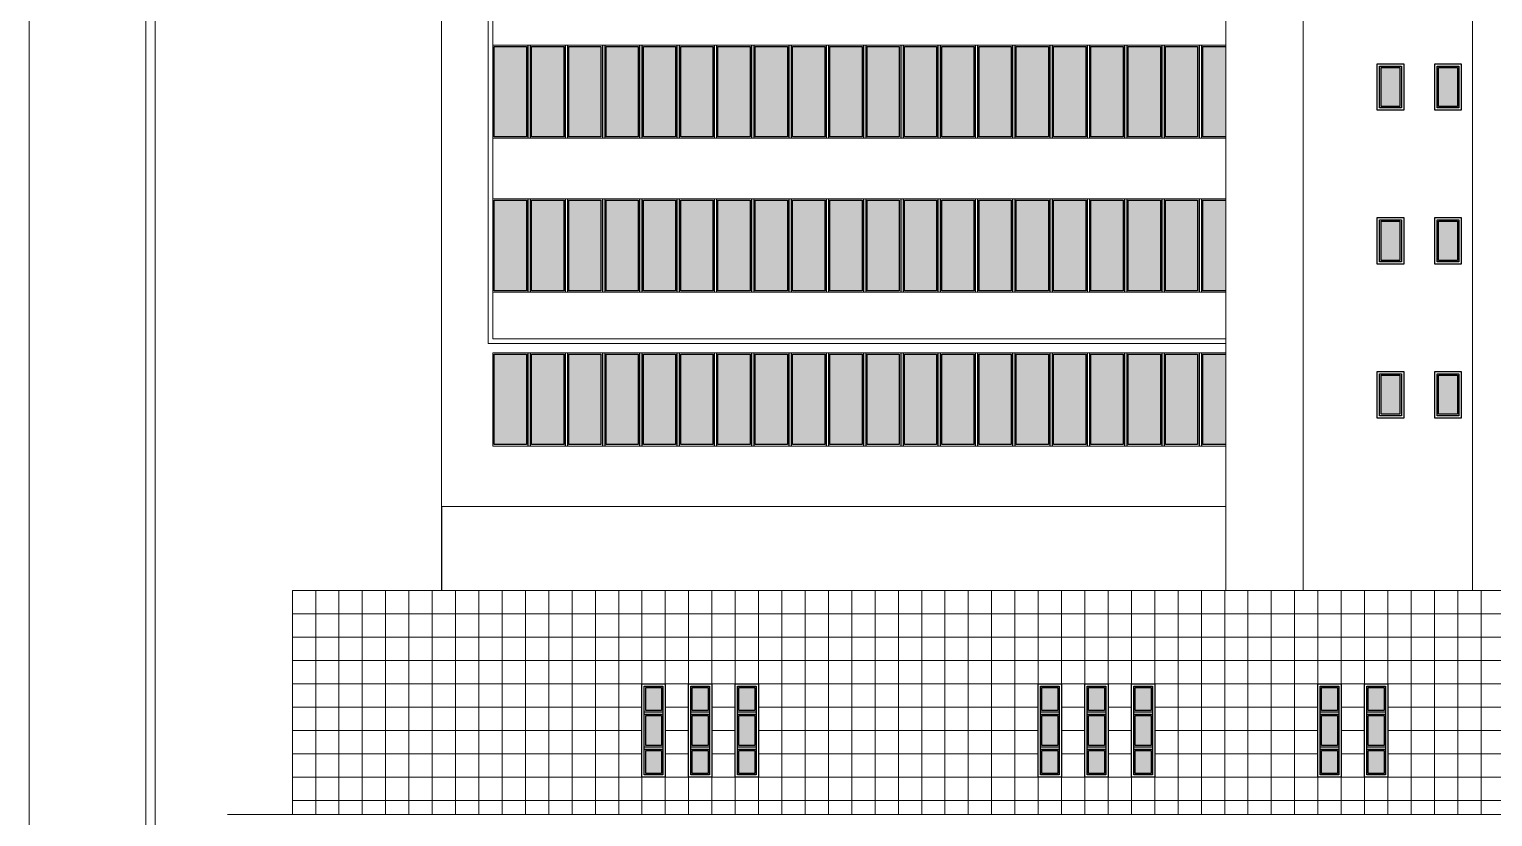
# Model space of a CAD drawing. Header units: millimetres. Extents: x 521 to 1055, y 261 to 520.
# Drawn here: x 791.15 to 822.55, y 381.32 to 398.21 of the extents above; entities that cross this region are included whole.
import ezdxf

# ---------------------------------------------------------------- set-up
doc = ezdxf.new("R2010")
doc.units = ezdxf.units.MM
doc.linetypes.add('CONTINU', pattern=[0])
doc.layers.add('0.1', color=8, linetype='Continuous', lineweight=13)

msp = doc.modelspace()

# ---------------------------------------------------------------- hatches: boundary and pattern name
at = {"layer": '0.1', "linetype": 'CONTINU', "lineweight": -2}
h = msp.add_hatch(color=9, dxfattribs=at)
h.paths.add_polyline_path([(801.8161, 397.83745), (801.1261, 397.83745), (801.1261, 395.89745), (801.8161, 395.89745)])
h.paths.add_polyline_path([(802.6161, 397.83745), (801.9261, 397.83745), (801.9261, 395.89745), (802.6161, 395.89745)])
h.paths.add_polyline_path([(803.4161, 397.83745), (802.7261, 397.83745), (802.7261, 395.89745), (803.4161, 395.89745)])
h.paths.add_polyline_path([(804.2161, 397.83745), (803.5261, 397.83745), (803.5261, 395.89745), (804.2161, 395.89745)])
h.paths.add_polyline_path([(805.0161, 397.83745), (804.3261, 397.83745), (804.3261, 395.89745), (805.0161, 395.89745)])
h.paths.add_polyline_path([(805.8161, 397.83745), (805.1261, 397.83745), (805.1261, 395.89745), (805.8161, 395.89745)])
h.paths.add_polyline_path([(806.6161, 397.83745), (805.9261, 397.83745), (805.9261, 395.89745), (806.6161, 395.89745)])
h.paths.add_polyline_path([(807.4161, 397.83745), (806.7261, 397.83745), (806.7261, 395.89745), (807.4161, 395.89745)])
h.paths.add_polyline_path([(808.2161, 397.83745), (807.5261, 397.83745), (807.5261, 395.89745), (808.2161, 395.89745)])
h.paths.add_polyline_path([(809.0161, 397.83745), (808.3261, 397.83745), (808.3261, 395.89745), (809.0161, 395.89745)])
h.paths.add_polyline_path([(809.8161, 397.83745), (809.1261, 397.83745), (809.1261, 395.89745), (809.8161, 395.89745)])
h.paths.add_polyline_path([(810.6161, 397.83745), (809.9261, 397.83745), (809.9261, 395.89745), (810.6161, 395.89745)])
h.paths.add_polyline_path([(811.4161, 397.83745), (810.7261, 397.83745), (810.7261, 395.89745), (811.4161, 395.89745)])
h.paths.add_polyline_path([(812.2161, 397.83745), (811.5261, 397.83745), (811.5261, 395.89745), (812.2161, 395.89745)])
h.paths.add_polyline_path([(813.0161, 397.83745), (812.3261, 397.83745), (812.3261, 395.89745), (813.0161, 395.89745)])
h.paths.add_polyline_path([(813.8161, 397.83745), (813.1261, 397.83745), (813.1261, 395.89745), (813.8161, 395.89745)])
h.paths.add_polyline_path([(814.6161, 397.83745), (813.9261, 397.83745), (813.9261, 395.89745), (814.6161, 395.89745)])
h.paths.add_polyline_path([(815.4161, 397.83745), (814.7261, 397.83745), (814.7261, 395.89745), (815.4161, 395.89745)])
h.paths.add_polyline_path([(816.2161, 397.83745), (815.5261, 397.83745), (815.5261, 395.89745), (816.2161, 395.89745)])
h.paths.add_polyline_path([(816.81904, 397.83745), (816.3261, 397.83745), (816.3261, 395.89745), (816.81904, 395.89745)])
h.paths.add_polyline_path([(820.55606, 397.38745), (820.14938, 397.38745), (820.14938, 396.54745), (820.55606, 396.54745)])
h.paths.add_polyline_path([(821.7921, 397.38745), (821.38542, 397.38745), (821.38542, 396.54745), (821.7921, 396.54745)])
h = msp.add_hatch(color=9, dxfattribs=at)
h.paths.add_polyline_path([(801.8161, 394.53745), (801.1261, 394.53745), (801.1261, 392.59745), (801.8161, 392.59745)])
h.paths.add_polyline_path([(802.6161, 394.53745), (801.9261, 394.53745), (801.9261, 392.59745), (802.6161, 392.59745)])
h.paths.add_polyline_path([(803.4161, 394.53745), (802.7261, 394.53745), (802.7261, 392.59745), (803.4161, 392.59745)])
h.paths.add_polyline_path([(804.2161, 394.53745), (803.5261, 394.53745), (803.5261, 392.59745), (804.2161, 392.59745)])
h.paths.add_polyline_path([(805.0161, 394.53745), (804.3261, 394.53745), (804.3261, 392.59745), (805.0161, 392.59745)])
h.paths.add_polyline_path([(805.8161, 394.53745), (805.1261, 394.53745), (805.1261, 392.59745), (805.8161, 392.59745)])
h.paths.add_polyline_path([(806.6161, 394.53745), (805.9261, 394.53745), (805.9261, 392.59745), (806.6161, 392.59745)])
h.paths.add_polyline_path([(807.4161, 394.53745), (806.7261, 394.53745), (806.7261, 392.59745), (807.4161, 392.59745)])
h.paths.add_polyline_path([(808.2161, 394.53745), (807.5261, 394.53745), (807.5261, 392.59745), (808.2161, 392.59745)])
h.paths.add_polyline_path([(809.0161, 394.53745), (808.3261, 394.53745), (808.3261, 392.59745), (809.0161, 392.59745)])
h.paths.add_polyline_path([(809.8161, 394.53745), (809.1261, 394.53745), (809.1261, 392.59745), (809.8161, 392.59745)])
h.paths.add_polyline_path([(810.6161, 394.53745), (809.9261, 394.53745), (809.9261, 392.59745), (810.6161, 392.59745)])
h.paths.add_polyline_path([(811.4161, 394.53745), (810.7261, 394.53745), (810.7261, 392.59745), (811.4161, 392.59745)])
h.paths.add_polyline_path([(812.2161, 394.53745), (811.5261, 394.53745), (811.5261, 392.59745), (812.2161, 392.59745)])
h.paths.add_polyline_path([(813.0161, 394.53745), (812.3261, 394.53745), (812.3261, 392.59745), (813.0161, 392.59745)])
h.paths.add_polyline_path([(813.8161, 394.53745), (813.1261, 394.53745), (813.1261, 392.59745), (813.8161, 392.59745)])
h.paths.add_polyline_path([(814.6161, 394.53745), (813.9261, 394.53745), (813.9261, 392.59745), (814.6161, 392.59745)])
h.paths.add_polyline_path([(815.4161, 394.53745), (814.7261, 394.53745), (814.7261, 392.59745), (815.4161, 392.59745)])
h.paths.add_polyline_path([(816.2161, 394.53745), (815.5261, 394.53745), (815.5261, 392.59745), (816.2161, 392.59745)])
h.paths.add_polyline_path([(816.81904, 394.53745), (816.3261, 394.53745), (816.3261, 392.59745), (816.81904, 392.59745)])
h.paths.add_polyline_path([(820.55606, 394.08745), (820.14938, 394.08745), (820.14938, 393.24745), (820.55606, 393.24745)])
h.paths.add_polyline_path([(821.7921, 394.08745), (821.38542, 394.08745), (821.38542, 393.24745), (821.7921, 393.24745)])
h = msp.add_hatch(color=9, dxfattribs=at)
h.paths.add_polyline_path([(801.8161, 391.23745), (801.1261, 391.23745), (801.1261, 389.29745), (801.8161, 389.29745)])
h.paths.add_polyline_path([(802.6161, 391.23745), (801.9261, 391.23745), (801.9261, 389.29745), (802.6161, 389.29745)])
h.paths.add_polyline_path([(803.4161, 391.23745), (802.7261, 391.23745), (802.7261, 389.29745), (803.4161, 389.29745)])
h.paths.add_polyline_path([(804.2161, 391.23745), (803.5261, 391.23745), (803.5261, 389.29745), (804.2161, 389.29745)])
h.paths.add_polyline_path([(805.0161, 391.23745), (804.3261, 391.23745), (804.3261, 389.29745), (805.0161, 389.29745)])
h.paths.add_polyline_path([(805.8161, 391.23745), (805.1261, 391.23745), (805.1261, 389.29745), (805.8161, 389.29745)])
h.paths.add_polyline_path([(806.6161, 391.23745), (805.9261, 391.23745), (805.9261, 389.29745), (806.6161, 389.29745)])
h.paths.add_polyline_path([(807.4161, 391.23745), (806.7261, 391.23745), (806.7261, 389.29745), (807.4161, 389.29745)])
h.paths.add_polyline_path([(808.2161, 391.23745), (807.5261, 391.23745), (807.5261, 389.29745), (808.2161, 389.29745)])
h.paths.add_polyline_path([(809.0161, 391.23745), (808.3261, 391.23745), (808.3261, 389.29745), (809.0161, 389.29745)])
h.paths.add_polyline_path([(809.8161, 391.23745), (809.1261, 391.23745), (809.1261, 389.29745), (809.8161, 389.29745)])
h.paths.add_polyline_path([(810.6161, 391.23745), (809.9261, 391.23745), (809.9261, 389.29745), (810.6161, 389.29745)])
h.paths.add_polyline_path([(811.4161, 391.23745), (810.7261, 391.23745), (810.7261, 389.29745), (811.4161, 389.29745)])
h.paths.add_polyline_path([(812.2161, 391.23745), (811.5261, 391.23745), (811.5261, 389.29745), (812.2161, 389.29745)])
h.paths.add_polyline_path([(813.0161, 391.23745), (812.3261, 391.23745), (812.3261, 389.29745), (813.0161, 389.29745)])
h.paths.add_polyline_path([(813.8161, 391.23745), (813.1261, 391.23745), (813.1261, 389.29745), (813.8161, 389.29745)])
h.paths.add_polyline_path([(814.6161, 391.23745), (813.9261, 391.23745), (813.9261, 389.29745), (814.6161, 389.29745)])
h.paths.add_polyline_path([(815.4161, 391.23745), (814.7261, 391.23745), (814.7261, 389.29745), (815.4161, 389.29745)])
h.paths.add_polyline_path([(816.2161, 391.23745), (815.5261, 391.23745), (815.5261, 389.29745), (816.2161, 389.29745)])
h.paths.add_polyline_path([(816.81904, 391.23745), (816.3261, 391.23745), (816.3261, 389.29745), (816.81904, 389.29745)])
h.paths.add_polyline_path([(820.55606, 390.78745), (820.14938, 390.78745), (820.14938, 389.94745), (820.55606, 389.94745)])
h.paths.add_polyline_path([(821.7921, 390.78745), (821.38542, 390.78745), (821.38542, 389.94745), (821.7921, 389.94745)])
h = msp.add_hatch(color=9, dxfattribs=at)
h.paths.add_polyline_path([(804.7161, 384.08745), (804.3761, 384.08745), (804.3761, 383.59745), (804.7161, 383.59745)])
h.paths.add_polyline_path([(804.7161, 383.48745), (804.3761, 383.48745), (804.3761, 382.84745), (804.7161, 382.84745)])
h.paths.add_polyline_path([(804.3761, 382.24745), (804.7161, 382.24745), (804.7161, 382.73745), (804.3761, 382.73745)])
h.paths.add_polyline_path([(805.7161, 384.08745), (805.3761, 384.08745), (805.3761, 383.59745), (805.7161, 383.59745)])
h.paths.add_polyline_path([(805.7161, 383.48745), (805.3761, 383.48745), (805.3761, 382.84745), (805.7161, 382.84745)])
h.paths.add_polyline_path([(805.7161, 382.73745), (805.3761, 382.73745), (805.3761, 382.24745), (805.7161, 382.24745)])
h.paths.add_polyline_path([(806.3761, 383.59745), (806.7161, 383.59745), (806.7161, 384.08745), (806.3761, 384.08745)])
h.paths.add_polyline_path([(806.3761, 382.84745), (806.7161, 382.84745), (806.7161, 383.48745), (806.3761, 383.48745)])
h.paths.add_polyline_path([(806.3761, 382.24745), (806.7161, 382.24745), (806.7161, 382.73745), (806.3761, 382.73745)])
h.paths.add_polyline_path([(812.8761, 383.59745), (813.2161, 383.59745), (813.2161, 384.08745), (812.8761, 384.08745)])
h.paths.add_polyline_path([(812.8761, 382.84745), (813.2161, 382.84745), (813.2161, 383.48745), (812.8761, 383.48745)])
h.paths.add_polyline_path([(813.2161, 382.73745), (812.8761, 382.73745), (812.8761, 382.24745), (813.2161, 382.24745)])
h.paths.add_polyline_path([(814.2161, 384.08745), (813.8761, 384.08745), (813.8761, 383.59745), (814.2161, 383.59745)])
h.paths.add_polyline_path([(814.2161, 383.48745), (813.8761, 383.48745), (813.8761, 382.84745), (814.2161, 382.84745)])
h.paths.add_polyline_path([(814.2161, 382.73745), (813.8761, 382.73745), (813.8761, 382.24745), (814.2161, 382.24745)])
h.paths.add_polyline_path([(815.2161, 382.73745), (814.8761, 382.73745), (814.8761, 382.24745), (815.2161, 382.24745)])
h.paths.add_polyline_path([(815.2161, 383.48745), (814.8761, 383.48745), (814.8761, 382.84745), (815.2161, 382.84745)])
h.paths.add_polyline_path([(815.2161, 384.08745), (814.8761, 384.08745), (814.8761, 383.59745), (815.2161, 383.59745)])
h.paths.add_polyline_path([(818.8761, 383.59745), (819.2161, 383.59745), (819.2161, 384.08745), (818.8761, 384.08745)])
h.paths.add_polyline_path([(818.8761, 382.84745), (819.2161, 382.84745), (819.2161, 383.48745), (818.8761, 383.48745)])
h.paths.add_polyline_path([(819.2161, 382.73745), (818.8761, 382.73745), (818.8761, 382.24745), (819.2161, 382.24745)])
h.paths.add_polyline_path([(820.2161, 382.73745), (819.8761, 382.73745), (819.8761, 382.24745), (820.2161, 382.24745)])
h.paths.add_polyline_path([(819.8761, 382.84745), (820.2161, 382.84745), (820.2161, 383.48745), (819.8761, 383.48745)])
h.paths.add_polyline_path([(819.8761, 383.59745), (820.2161, 383.59745), (820.2161, 384.08745), (819.8761, 384.08745)])

# ---------------------------------------------------------------- linework, layer by layer
at = {"layer": '0.1', "color": 254}
for p, q in [((816.81904, 386.16745), (816.81904, 420.26745)), ((818.47996, 386.16745), (818.47996, 420.26745)), ((822.11211, 386.16745), (822.11211, 420.26745))]:
    msp.add_line(p, q, dxfattribs=at)
at = {"layer": '0.1', "color": 253}
for p, q in [((799.9961, 415.86745), (799.9961, 387.96745)), ((799.9961, 387.96745), (816.81904, 387.96745))]:
    msp.add_line(p, q, dxfattribs=at)
at = {"layer": '0.1', "color": 8}
for p, q in [((800.9961, 414.66745), (800.9961, 391.46745)), ((801.0961, 414.56745), (801.0961, 391.56745)), ((801.0961, 397.86745), (816.81904, 397.86745)), ((801.0961, 395.86745), (816.81904, 395.86745)), ((801.0961, 394.56745), (816.81904, 394.56745)), ((801.0961, 392.56745), (816.81904, 392.56745)), ((801.0961, 391.56745), (816.81904, 391.56745)), ((800.9961, 391.46745), (816.81904, 391.46745)), ((801.0961, 391.26745), (816.81904, 391.26745)), ((801.0961, 391.26745), (801.0961, 389.26745)), ((801.0961, 389.26745), (816.81904, 389.26745)), ((797.2961, 381.36745), (797.2961, 386.16745)), ((797.7961, 381.36745), (797.7961, 386.16745)), ((798.2961, 381.36745), (798.2961, 386.16745)), ((798.7961, 381.36745), (798.7961, 386.16745)), ((799.2961, 381.36745), (799.2961, 386.16745)), ((799.7961, 381.36745), (799.7961, 386.16745)), ((800.2961, 381.36745), (800.2961, 386.16745)), ((800.7961, 381.36745), (800.7961, 386.16745)), ((801.2961, 381.36745), (801.2961, 386.16745)), ((801.7961, 381.36745), (801.7961, 386.16745)), ((802.2961, 381.36745), (802.2961, 386.16745)), ((802.7961, 381.36745), (802.7961, 386.16745)), ((803.2961, 381.36745), (803.2961, 386.16745)), ((803.7961, 381.36745), (803.7961, 386.16745)), ((804.2961, 381.36745), (804.2961, 386.16745)), ((804.7961, 381.36745), (804.7961, 386.16745)), ((805.2961, 381.36745), (805.2961, 386.16745)), ((805.7961, 381.36745), (805.7961, 386.16745)), ((806.2961, 381.36745), (806.2961, 386.16745)), ((806.7961, 381.36745), (806.7961, 386.16745)), ((807.2961, 381.36745), (807.2961, 386.16745)), ((807.7961, 381.36745), (807.7961, 386.16745)), ((808.2961, 381.36745), (808.2961, 386.16745)), ((808.7961, 381.36745), (808.7961, 386.16745)), ((809.2961, 381.36745), (809.2961, 386.16745)), ((809.7961, 381.36745), (809.7961, 386.16745)), ((810.2961, 381.36745), (810.2961, 386.16745)), ((810.7961, 381.36745), (810.7961, 386.16745)), ((811.2961, 381.36745), (811.2961, 386.16745)), ((811.7961, 381.36745), (811.7961, 386.16745)), ((812.2961, 381.36745), (812.2961, 386.16745)), ((812.7961, 381.36745), (812.7961, 386.16745)), ((813.2961, 381.36745), (813.2961, 386.16745)), ((813.7961, 381.36745), (813.7961, 386.16745)), ((814.2961, 381.36745), (814.2961, 386.16745)), ((814.7961, 381.36745), (814.7961, 386.16745)), ((815.2961, 381.36745), (815.2961, 386.16745)), ((815.7961, 381.36745), (815.7961, 386.16745)), ((816.2961, 381.36745), (816.2961, 386.16745)), ((816.7961, 381.36745), (816.7961, 386.16745)), ((817.2961, 381.36745), (817.2961, 386.16745)), ((817.7961, 381.36745), (817.7961, 386.16745)), ((818.2961, 381.36745), (818.2961, 386.16745)), ((818.7961, 381.36745), (818.7961, 386.16745)), ((819.2961, 381.36745), (819.2961, 386.16745)), ((819.7961, 381.36745), (819.7961, 386.16745)), ((820.2961, 381.36745), (820.2961, 386.16745)), ((820.7961, 381.36745), (820.7961, 386.16745)), ((821.2961, 381.36745), (821.2961, 386.16745)), ((821.7961, 381.36745), (821.7961, 386.16745)), ((822.2961, 381.36745), (822.2961, 386.16745)), ((796.7961, 385.66745), (844.3961, 385.66745)), ((796.7961, 385.16745), (844.3961, 385.16745)), ((796.7961, 384.66745), (844.3961, 384.66745)), ((796.7961, 384.16745), (804.2961, 384.16745)), ((804.7961, 384.16745), (844.3961, 384.16745)), ((796.7961, 383.66745), (804.2961, 383.66745)), ((804.7961, 383.66745), (805.2961, 383.66745)), ((805.7961, 383.66745), (806.2961, 383.66745)), ((806.7961, 383.66745), (812.7961, 383.66745)), ((813.2961, 383.66745), (813.7961, 383.66745)), ((814.2961, 383.66745), (814.7961, 383.66745)), ((815.2961, 383.66745), (818.7961, 383.66745)), ((819.2961, 383.66745), (819.7961, 383.66745)), ((820.2961, 383.66745), (844.3961, 383.66745)), ((796.7961, 383.16745), (804.2961, 383.16745)), ((804.7961, 383.16745), (805.2961, 383.16745)), ((805.7961, 383.16745), (806.2961, 383.16745)), ((806.7961, 383.16745), (812.7961, 383.16745)), ((813.2961, 383.16745), (813.7961, 383.16745)), ((814.2961, 383.16745), (814.7961, 383.16745)), ((815.2961, 383.16745), (818.7961, 383.16745)), ((819.2961, 383.16745), (819.7961, 383.16745)), ((820.2961, 383.16745), (844.3961, 383.16745)), ((796.7961, 382.66745), (804.2961, 382.66745)), ((804.7961, 382.66745), (805.2961, 382.66745)), ((805.7961, 382.66745), (806.2961, 382.66745)), ((806.7961, 382.66745), (812.7961, 382.66745)), ((813.2961, 382.66745), (813.7961, 382.66745)), ((814.2961, 382.66745), (814.7961, 382.66745)), ((815.2961, 382.66745), (818.7961, 382.66745)), ((819.2961, 382.66745), (819.7961, 382.66745)), ((820.2961, 382.66745), (844.3961, 382.66745)), ((796.7961, 382.16745), (844.3961, 382.16745)), ((796.7961, 381.66745), (844.3961, 381.66745))]:
    msp.add_line(p, q, dxfattribs=at)
at = {"layer": '0.1', "color": 8, "linetype": 'CONTINU', "lineweight": -2}
for p, q in [((801.8461, 397.86745), (801.8461, 395.86745)), ((801.8961, 397.86745), (801.8961, 395.86745)), ((802.6461, 397.86745), (802.6461, 395.86745)), ((802.6961, 397.86745), (802.6961, 395.86745)), ((803.4461, 397.86745), (803.4461, 395.86745)), ((803.4961, 397.86745), (803.4961, 395.86745)), ((804.2461, 397.86745), (804.2461, 395.86745)), ((804.2961, 397.86745), (804.2961, 395.86745)), ((805.0461, 397.86745), (805.0461, 395.86745)), ((805.0961, 397.86745), (805.0961, 395.86745)), ((805.8461, 397.86745), (805.8461, 395.86745)), ((805.8961, 397.86745), (805.8961, 395.86745)), ((806.6461, 397.86745), (806.6461, 395.86745)), ((806.6961, 397.86745), (806.6961, 395.86745)), ((807.4461, 397.86745), (807.4461, 395.86745)), ((807.4961, 397.86745), (807.4961, 395.86745)), ((808.2461, 397.86745), (808.2461, 395.86745)), ((808.2961, 397.86745), (808.2961, 395.86745)), ((809.0461, 397.86745), (809.0461, 395.86745)), ((809.0961, 397.86745), (809.0961, 395.86745)), ((809.8461, 397.86745), (809.8461, 395.86745)), ((809.8961, 397.86745), (809.8961, 395.86745)), ((810.6461, 397.86745), (810.6461, 395.86745)), ((810.6961, 397.86745), (810.6961, 395.86745)), ((811.4461, 397.86745), (811.4461, 395.86745)), ((811.4961, 397.86745), (811.4961, 395.86745)), ((812.2461, 397.86745), (812.2461, 395.86745)), ((812.2961, 397.86745), (812.2961, 395.86745)), ((813.0461, 397.86745), (813.0461, 395.86745)), ((813.0961, 397.86745), (813.0961, 395.86745)), ((813.8461, 397.86745), (813.8461, 395.86745)), ((813.8961, 397.86745), (813.8961, 395.86745)), ((814.6461, 397.86745), (814.6461, 395.86745)), ((814.6961, 397.86745), (814.6961, 395.86745)), ((815.4461, 397.86745), (815.4461, 395.86745)), ((815.4961, 397.86745), (815.4961, 395.86745)), ((816.2461, 397.86745), (816.2461, 395.86745)), ((816.2961, 397.86745), (816.2961, 395.86745)), ((801.8461, 394.56745), (801.8461, 392.56745)), ((801.8961, 394.56745), (801.8961, 392.56745)), ((802.6461, 394.56745), (802.6461, 392.56745)), ((802.6961, 394.56745), (802.6961, 392.56745)), ((803.4461, 394.56745), (803.4461, 392.56745)), ((803.4961, 394.56745), (803.4961, 392.56745)), ((804.2461, 394.56745), (804.2461, 392.56745)), ((804.2961, 394.56745), (804.2961, 392.56745)), ((805.0461, 394.56745), (805.0461, 392.56745)), ((805.0961, 394.56745), (805.0961, 392.56745)), ((805.8461, 394.56745), (805.8461, 392.56745)), ((805.8961, 394.56745), (805.8961, 392.56745)), ((806.6461, 394.56745), (806.6461, 392.56745)), ((806.6961, 394.56745), (806.6961, 392.56745)), ((807.4461, 394.56745), (807.4461, 392.56745)), ((807.4961, 394.56745), (807.4961, 392.56745)), ((808.2461, 394.56745), (808.2461, 392.56745)), ((808.2961, 394.56745), (808.2961, 392.56745)), ((809.0461, 394.56745), (809.0461, 392.56745)), ((809.0961, 394.56745), (809.0961, 392.56745)), ((809.8461, 394.56745), (809.8461, 392.56745)), ((809.8961, 394.56745), (809.8961, 392.56745)), ((810.6461, 394.56745), (810.6461, 392.56745)), ((810.6961, 394.56745), (810.6961, 392.56745)), ((811.4461, 394.56745), (811.4461, 392.56745)), ((811.4961, 394.56745), (811.4961, 392.56745)), ((812.2461, 394.56745), (812.2461, 392.56745)), ((812.2961, 394.56745), (812.2961, 392.56745)), ((813.0461, 394.56745), (813.0461, 392.56745)), ((813.0961, 394.56745), (813.0961, 392.56745)), ((813.8461, 394.56745), (813.8461, 392.56745)), ((813.8961, 394.56745), (813.8961, 392.56745)), ((814.6461, 394.56745), (814.6461, 392.56745)), ((814.6961, 394.56745), (814.6961, 392.56745)), ((815.4461, 394.56745), (815.4461, 392.56745)), ((815.4961, 394.56745), (815.4961, 392.56745)), ((816.2461, 394.56745), (816.2461, 392.56745)), ((816.2961, 394.56745), (816.2961, 392.56745)), ((801.8461, 391.26745), (801.8461, 389.26745)), ((801.8961, 391.26745), (801.8961, 389.26745)), ((802.6461, 391.26745), (802.6461, 389.26745)), ((802.6961, 391.26745), (802.6961, 389.26745)), ((803.4461, 391.26745), (803.4461, 389.26745)), ((803.4961, 391.26745), (803.4961, 389.26745)), ((804.2461, 391.26745), (804.2461, 389.26745)), ((804.2961, 391.26745), (804.2961, 389.26745)), ((805.0461, 391.26745), (805.0461, 389.26745)), ((805.0961, 391.26745), (805.0961, 389.26745)), ((805.8461, 391.26745), (805.8461, 389.26745)), ((805.8961, 391.26745), (805.8961, 389.26745)), ((806.6461, 391.26745), (806.6461, 389.26745)), ((806.6961, 391.26745), (806.6961, 389.26745)), ((807.4461, 391.26745), (807.4461, 389.26745)), ((807.4961, 391.26745), (807.4961, 389.26745)), ((808.2461, 391.26745), (808.2461, 389.26745)), ((808.2961, 391.26745), (808.2961, 389.26745)), ((809.0461, 391.26745), (809.0461, 389.26745)), ((809.0961, 391.26745), (809.0961, 389.26745)), ((809.8461, 391.26745), (809.8461, 389.26745)), ((809.8961, 391.26745), (809.8961, 389.26745)), ((810.6461, 391.26745), (810.6461, 389.26745)), ((810.6961, 391.26745), (810.6961, 389.26745)), ((811.4461, 391.26745), (811.4461, 389.26745)), ((811.4961, 391.26745), (811.4961, 389.26745)), ((812.2461, 391.26745), (812.2461, 389.26745)), ((812.2961, 391.26745), (812.2961, 389.26745)), ((813.0461, 391.26745), (813.0461, 389.26745)), ((813.0961, 391.26745), (813.0961, 389.26745)), ((813.8461, 391.26745), (813.8461, 389.26745)), ((813.8961, 391.26745), (813.8961, 389.26745)), ((814.6461, 391.26745), (814.6461, 389.26745)), ((814.6961, 391.26745), (814.6961, 389.26745)), ((815.4461, 391.26745), (815.4461, 389.26745)), ((815.4961, 391.26745), (815.4961, 389.26745)), ((816.2461, 391.26745), (816.2461, 389.26745)), ((816.2961, 391.26745), (816.2961, 389.26745)), ((799.9961, 387.96745), (799.9961, 386.16745)), ((804.3461, 383.56745), (804.7461, 383.56745)), ((804.3461, 383.51745), (804.7461, 383.51745)), ((805.3461, 383.56745), (805.7461, 383.56745)), ((805.3461, 383.51745), (805.7461, 383.51745)), ((806.3461, 383.56745), (806.7461, 383.56745)), ((806.3461, 383.51745), (806.7461, 383.51745)), ((812.8461, 383.56745), (813.2461, 383.56745)), ((812.8461, 383.51745), (813.2461, 383.51745)), ((813.8461, 383.56745), (814.2461, 383.56745)), ((813.8461, 383.51745), (814.2461, 383.51745)), ((814.8461, 383.56745), (815.2461, 383.56745)), ((814.8461, 383.51745), (815.2461, 383.51745)), ((818.8461, 383.56745), (819.2461, 383.56745)), ((818.8461, 383.51745), (819.2461, 383.51745)), ((819.8461, 383.56745), (820.2461, 383.56745)), ((819.8461, 383.51745), (820.2461, 383.51745)), ((804.3461, 382.81745), (804.7461, 382.81745)), ((804.3461, 382.76745), (804.7461, 382.76745)), ((805.3461, 382.81745), (805.7461, 382.81745)), ((805.3461, 382.76745), (805.7461, 382.76745)), ((806.3461, 382.81745), (806.7461, 382.81745)), ((806.3461, 382.76745), (806.7461, 382.76745)), ((812.8461, 382.81745), (813.2461, 382.81745)), ((812.8461, 382.76745), (813.2461, 382.76745)), ((813.8461, 382.81745), (814.2461, 382.81745)), ((813.8461, 382.76745), (814.2461, 382.76745)), ((814.8461, 382.81745), (815.2461, 382.81745)), ((814.8461, 382.76745), (815.2461, 382.76745)), ((818.8461, 382.81745), (819.2461, 382.81745)), ((818.8461, 382.76745), (819.2461, 382.76745)), ((819.8461, 382.81745), (820.2461, 382.81745)), ((819.8461, 382.76745), (820.2461, 382.76745))]:
    msp.add_line(p, q, dxfattribs=at)
at = {"layer": '0.1', "color": 7}
for p, q in [((796.7961, 386.16745), (822.7961, 386.16745)), ((796.7961, 381.36745), (796.7961, 386.16745)), ((795.40604, 381.36745), (844.3961, 381.36745))]:
    msp.add_line(p, q, dxfattribs=at)
at = {"layer": '0.1', "color": 8}
for points in [[(917.35668, 432.60294), (791.15229, 432.60294), (791.15229, 348.60294), (917.35668, 348.60294)], [(793.65229, 349.60294), (793.65229, 431.60294), (916.35668, 431.60294), (916.35668, 349.60294)]]:
    msp.add_lwpolyline(points, close=True, dxfattribs=at)
msp.add_lwpolyline([(900.53668, 430.40294, 0.41421356), (899.53668, 431.40294), (794.85229, 431.40294, 0.41421356), (793.85229, 430.40294), (793.85229, 356.80294, 0.41421356), (794.85229, 355.80294), (899.53668, 355.80294, 0.41421356), (900.53668, 356.80294)], format="xyb", close=True, dxfattribs=at)
at = {"layer": '0.1', "color": 8, "linetype": 'CONTINU', "lineweight": -2}
for points in [[(801.1261, 397.83745), (801.8161, 397.83745), (801.8161, 395.89745), (801.1261, 395.89745)], [(801.9261, 397.83745), (802.6161, 397.83745), (802.6161, 395.89745), (801.9261, 395.89745)], [(802.7261, 397.83745), (803.4161, 397.83745), (803.4161, 395.89745), (802.7261, 395.89745)], [(803.5261, 397.83745), (804.2161, 397.83745), (804.2161, 395.89745), (803.5261, 395.89745)], [(804.3261, 397.83745), (805.0161, 397.83745), (805.0161, 395.89745), (804.3261, 395.89745)], [(805.1261, 397.83745), (805.8161, 397.83745), (805.8161, 395.89745), (805.1261, 395.89745)], [(805.9261, 397.83745), (806.6161, 397.83745), (806.6161, 395.89745), (805.9261, 395.89745)], [(806.7261, 397.83745), (807.4161, 397.83745), (807.4161, 395.89745), (806.7261, 395.89745)], [(807.5261, 397.83745), (808.2161, 397.83745), (808.2161, 395.89745), (807.5261, 395.89745)], [(808.3261, 397.83745), (809.0161, 397.83745), (809.0161, 395.89745), (808.3261, 395.89745)], [(809.1261, 397.83745), (809.8161, 397.83745), (809.8161, 395.89745), (809.1261, 395.89745)], [(809.9261, 397.83745), (810.6161, 397.83745), (810.6161, 395.89745), (809.9261, 395.89745)], [(810.7261, 397.83745), (811.4161, 397.83745), (811.4161, 395.89745), (810.7261, 395.89745)], [(811.5261, 397.83745), (812.2161, 397.83745), (812.2161, 395.89745), (811.5261, 395.89745)], [(812.3261, 397.83745), (813.0161, 397.83745), (813.0161, 395.89745), (812.3261, 395.89745)], [(813.1261, 397.83745), (813.8161, 397.83745), (813.8161, 395.89745), (813.1261, 395.89745)], [(813.9261, 397.83745), (814.6161, 397.83745), (814.6161, 395.89745), (813.9261, 395.89745)], [(814.7261, 397.83745), (815.4161, 397.83745), (815.4161, 395.89745), (814.7261, 395.89745)], [(815.5261, 397.83745), (816.2161, 397.83745), (816.2161, 395.89745), (815.5261, 395.89745)], [(820.06938, 397.46745), (820.63606, 397.46745), (820.63606, 396.46745), (820.06938, 396.46745)], [(821.30542, 397.46745), (821.8721, 397.46745), (821.8721, 396.46745), (821.30542, 396.46745)], [(820.11938, 397.41745), (820.58606, 397.41745), (820.58606, 396.51745), (820.11938, 396.51745)], [(820.14938, 397.38745), (820.55606, 397.38745), (820.55606, 396.54745), (820.14938, 396.54745)], [(821.35542, 397.41745), (821.8221, 397.41745), (821.8221, 396.51745), (821.35542, 396.51745)], [(821.38542, 397.38745), (821.7921, 397.38745), (821.7921, 396.54745), (821.38542, 396.54745)], [(801.1261, 394.53745), (801.8161, 394.53745), (801.8161, 392.59745), (801.1261, 392.59745)], [(801.9261, 394.53745), (802.6161, 394.53745), (802.6161, 392.59745), (801.9261, 392.59745)], [(802.7261, 394.53745), (803.4161, 394.53745), (803.4161, 392.59745), (802.7261, 392.59745)], [(803.5261, 394.53745), (804.2161, 394.53745), (804.2161, 392.59745), (803.5261, 392.59745)], [(804.3261, 394.53745), (805.0161, 394.53745), (805.0161, 392.59745), (804.3261, 392.59745)], [(805.1261, 394.53745), (805.8161, 394.53745), (805.8161, 392.59745), (805.1261, 392.59745)], [(805.9261, 394.53745), (806.6161, 394.53745), (806.6161, 392.59745), (805.9261, 392.59745)], [(806.7261, 394.53745), (807.4161, 394.53745), (807.4161, 392.59745), (806.7261, 392.59745)], [(807.5261, 394.53745), (808.2161, 394.53745), (808.2161, 392.59745), (807.5261, 392.59745)], [(808.3261, 394.53745), (809.0161, 394.53745), (809.0161, 392.59745), (808.3261, 392.59745)], [(809.1261, 394.53745), (809.8161, 394.53745), (809.8161, 392.59745), (809.1261, 392.59745)], [(809.9261, 394.53745), (810.6161, 394.53745), (810.6161, 392.59745), (809.9261, 392.59745)], [(810.7261, 394.53745), (811.4161, 394.53745), (811.4161, 392.59745), (810.7261, 392.59745)], [(811.5261, 394.53745), (812.2161, 394.53745), (812.2161, 392.59745), (811.5261, 392.59745)], [(812.3261, 394.53745), (813.0161, 394.53745), (813.0161, 392.59745), (812.3261, 392.59745)], [(813.1261, 394.53745), (813.8161, 394.53745), (813.8161, 392.59745), (813.1261, 392.59745)], [(813.9261, 394.53745), (814.6161, 394.53745), (814.6161, 392.59745), (813.9261, 392.59745)], [(814.7261, 394.53745), (815.4161, 394.53745), (815.4161, 392.59745), (814.7261, 392.59745)], [(815.5261, 394.53745), (816.2161, 394.53745), (816.2161, 392.59745), (815.5261, 392.59745)], [(820.06938, 394.16745), (820.63606, 394.16745), (820.63606, 393.16745), (820.06938, 393.16745)], [(820.11938, 394.11745), (820.58606, 394.11745), (820.58606, 393.21745), (820.11938, 393.21745)], [(820.14938, 394.08745), (820.55606, 394.08745), (820.55606, 393.24745), (820.14938, 393.24745)], [(821.30542, 394.16745), (821.8721, 394.16745), (821.8721, 393.16745), (821.30542, 393.16745)], [(821.35542, 394.11745), (821.8221, 394.11745), (821.8221, 393.21745), (821.35542, 393.21745)], [(821.38542, 394.08745), (821.7921, 394.08745), (821.7921, 393.24745), (821.38542, 393.24745)], [(801.1261, 391.23745), (801.8161, 391.23745), (801.8161, 389.29745), (801.1261, 389.29745)], [(801.9261, 391.23745), (802.6161, 391.23745), (802.6161, 389.29745), (801.9261, 389.29745)], [(802.7261, 391.23745), (803.4161, 391.23745), (803.4161, 389.29745), (802.7261, 389.29745)], [(803.5261, 391.23745), (804.2161, 391.23745), (804.2161, 389.29745), (803.5261, 389.29745)], [(804.3261, 391.23745), (805.0161, 391.23745), (805.0161, 389.29745), (804.3261, 389.29745)], [(805.1261, 391.23745), (805.8161, 391.23745), (805.8161, 389.29745), (805.1261, 389.29745)], [(805.9261, 391.23745), (806.6161, 391.23745), (806.6161, 389.29745), (805.9261, 389.29745)], [(806.7261, 391.23745), (807.4161, 391.23745), (807.4161, 389.29745), (806.7261, 389.29745)], [(807.5261, 391.23745), (808.2161, 391.23745), (808.2161, 389.29745), (807.5261, 389.29745)], [(808.3261, 391.23745), (809.0161, 391.23745), (809.0161, 389.29745), (808.3261, 389.29745)], [(809.1261, 391.23745), (809.8161, 391.23745), (809.8161, 389.29745), (809.1261, 389.29745)], [(809.9261, 391.23745), (810.6161, 391.23745), (810.6161, 389.29745), (809.9261, 389.29745)], [(810.7261, 391.23745), (811.4161, 391.23745), (811.4161, 389.29745), (810.7261, 389.29745)], [(811.5261, 391.23745), (812.2161, 391.23745), (812.2161, 389.29745), (811.5261, 389.29745)], [(812.3261, 391.23745), (813.0161, 391.23745), (813.0161, 389.29745), (812.3261, 389.29745)], [(813.1261, 391.23745), (813.8161, 391.23745), (813.8161, 389.29745), (813.1261, 389.29745)], [(813.9261, 391.23745), (814.6161, 391.23745), (814.6161, 389.29745), (813.9261, 389.29745)], [(814.7261, 391.23745), (815.4161, 391.23745), (815.4161, 389.29745), (814.7261, 389.29745)], [(815.5261, 391.23745), (816.2161, 391.23745), (816.2161, 389.29745), (815.5261, 389.29745)], [(820.06938, 390.86745), (820.63606, 390.86745), (820.63606, 389.86745), (820.06938, 389.86745)], [(821.30542, 390.86745), (821.8721, 390.86745), (821.8721, 389.86745), (821.30542, 389.86745)], [(820.11938, 390.81745), (820.58606, 390.81745), (820.58606, 389.91745), (820.11938, 389.91745)], [(820.14938, 390.78745), (820.55606, 390.78745), (820.55606, 389.94745), (820.14938, 389.94745)], [(821.35542, 390.81745), (821.8221, 390.81745), (821.8221, 389.91745), (821.35542, 389.91745)], [(821.38542, 390.78745), (821.7921, 390.78745), (821.7921, 389.94745), (821.38542, 389.94745)], [(804.2961, 384.16745), (804.7961, 384.16745), (804.7961, 382.16745), (804.2961, 382.16745)], [(804.3461, 384.11745), (804.7461, 384.11745), (804.7461, 382.21745), (804.3461, 382.21745)], [(804.3761, 384.08745), (804.7161, 384.08745), (804.7161, 383.59745), (804.3761, 383.59745)], [(805.2961, 384.16745), (805.7961, 384.16745), (805.7961, 382.16745), (805.2961, 382.16745)], [(805.3461, 384.11745), (805.7461, 384.11745), (805.7461, 382.21745), (805.3461, 382.21745)], [(805.3761, 384.08745), (805.7161, 384.08745), (805.7161, 383.59745), (805.3761, 383.59745)], [(806.2961, 384.16745), (806.7961, 384.16745), (806.7961, 382.16745), (806.2961, 382.16745)], [(806.3461, 384.11745), (806.7461, 384.11745), (806.7461, 382.21745), (806.3461, 382.21745)], [(806.3761, 384.08745), (806.7161, 384.08745), (806.7161, 383.59745), (806.3761, 383.59745)], [(812.7961, 384.16745), (813.2961, 384.16745), (813.2961, 382.16745), (812.7961, 382.16745)], [(812.8461, 384.11745), (813.2461, 384.11745), (813.2461, 382.21745), (812.8461, 382.21745)], [(812.8761, 384.08745), (813.2161, 384.08745), (813.2161, 383.59745), (812.8761, 383.59745)], [(813.7961, 384.16745), (814.2961, 384.16745), (814.2961, 382.16745), (813.7961, 382.16745)], [(813.8461, 384.11745), (814.2461, 384.11745), (814.2461, 382.21745), (813.8461, 382.21745)], [(813.8761, 384.08745), (814.2161, 384.08745), (814.2161, 383.59745), (813.8761, 383.59745)], [(814.7961, 384.16745), (815.2961, 384.16745), (815.2961, 382.16745), (814.7961, 382.16745)], [(814.8461, 384.11745), (815.2461, 384.11745), (815.2461, 382.21745), (814.8461, 382.21745)], [(814.8761, 384.08745), (815.2161, 384.08745), (815.2161, 383.59745), (814.8761, 383.59745)], [(818.7961, 384.16745), (819.2961, 384.16745), (819.2961, 382.16745), (818.7961, 382.16745)], [(818.8461, 384.11745), (819.2461, 384.11745), (819.2461, 382.21745), (818.8461, 382.21745)], [(818.8761, 384.08745), (819.2161, 384.08745), (819.2161, 383.59745), (818.8761, 383.59745)], [(819.7961, 384.16745), (820.2961, 384.16745), (820.2961, 382.16745), (819.7961, 382.16745)], [(819.8461, 384.11745), (820.2461, 384.11745), (820.2461, 382.21745), (819.8461, 382.21745)], [(819.8761, 384.08745), (820.2161, 384.08745), (820.2161, 383.59745), (819.8761, 383.59745)], [(804.3761, 383.48745), (804.7161, 383.48745), (804.7161, 382.84745), (804.3761, 382.84745)], [(805.3761, 383.48745), (805.7161, 383.48745), (805.7161, 382.84745), (805.3761, 382.84745)], [(806.3761, 383.48745), (806.7161, 383.48745), (806.7161, 382.84745), (806.3761, 382.84745)], [(812.8761, 383.48745), (813.2161, 383.48745), (813.2161, 382.84745), (812.8761, 382.84745)], [(813.8761, 383.48745), (814.2161, 383.48745), (814.2161, 382.84745), (813.8761, 382.84745)], [(814.8761, 383.48745), (815.2161, 383.48745), (815.2161, 382.84745), (814.8761, 382.84745)], [(818.8761, 383.48745), (819.2161, 383.48745), (819.2161, 382.84745), (818.8761, 382.84745)], [(819.8761, 383.48745), (820.2161, 383.48745), (820.2161, 382.84745), (819.8761, 382.84745)], [(804.3761, 382.73745), (804.7161, 382.73745), (804.7161, 382.24745), (804.3761, 382.24745)], [(805.3761, 382.73745), (805.7161, 382.73745), (805.7161, 382.24745), (805.3761, 382.24745)], [(806.3761, 382.73745), (806.7161, 382.73745), (806.7161, 382.24745), (806.3761, 382.24745)], [(812.8761, 382.73745), (813.2161, 382.73745), (813.2161, 382.24745), (812.8761, 382.24745)], [(813.8761, 382.73745), (814.2161, 382.73745), (814.2161, 382.24745), (813.8761, 382.24745)], [(814.8761, 382.73745), (815.2161, 382.73745), (815.2161, 382.24745), (814.8761, 382.24745)], [(818.8761, 382.73745), (819.2161, 382.73745), (819.2161, 382.24745), (818.8761, 382.24745)], [(819.8761, 382.73745), (820.2161, 382.73745), (820.2161, 382.24745), (819.8761, 382.24745)]]:
    msp.add_lwpolyline(points, close=True, dxfattribs=at)
for points in [[(816.81904, 395.89745), (816.3261, 395.89745), (816.3261, 397.83745), (816.81904, 397.83745)], [(816.81904, 392.59745), (816.3261, 392.59745), (816.3261, 394.53745), (816.81904, 394.53745)], [(816.81904, 389.29745), (816.3261, 389.29745), (816.3261, 391.23745), (816.81904, 391.23745)]]:
    msp.add_lwpolyline(points, dxfattribs=at)

doc.saveas('drawing.dxf')
